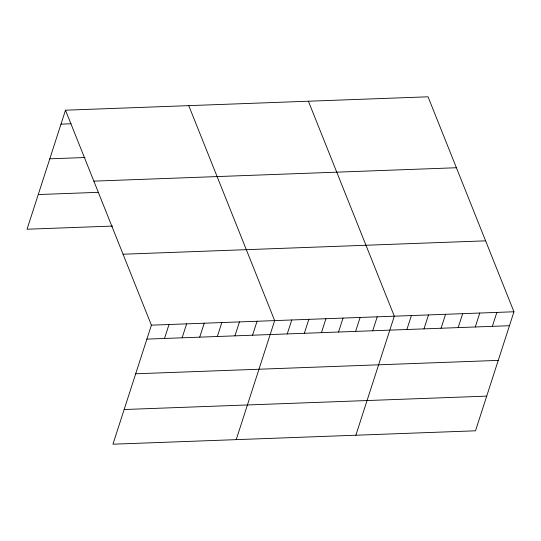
<?xml version="1.0" encoding="UTF-8"?>
<svg xmlns="http://www.w3.org/2000/svg" width="541" height="541" viewBox="0 0 541 541"><rect width="100%" height="100%" fill="white"/><g stroke="black" fill="none" stroke-linecap="round" stroke-linejoin="round"><path stroke-width="0.81" d="M65.495 110.195L151.399 325.161L112.947 444.195L475.505 430.805L513.95 311.772L428.053 96.805L65.495 110.195L27.05 229.228L112.582 226.07M164.505 338.456L169.008 324.512M182.114 337.807L186.618 323.863M199.724 337.158L204.227 323.214M217.333 336.509L221.837 322.564M234.943 335.853L239.447 321.909M252.552 335.204L257.056 321.259M236.221 439.644L274.666 320.61L188.762 105.644M287.251 333.925L291.755 319.981M304.346 333.29L308.85 319.346M321.435 332.661L325.939 318.717M338.531 332.032L343.035 318.088M355.62 331.396L360.123 317.452M372.708 330.767L377.212 316.823M355.863 435.221L394.308 316.187L308.411 101.221M406.893 329.503L411.397 315.559M423.988 328.874L428.492 314.93M441.077 328.238L445.581 314.294M458.173 327.609L462.677 313.665M475.262 326.98L479.766 313.036M492.357 326.345L496.861 312.4M60.991 124.139L71.054 123.767M49.792 158.817L85.011 157.519M93.843 181.134L456.394 167.744M38.249 194.55L98.624 192.319M123.05 254.223L485.602 240.833M151.399 325.161L513.95 311.772M146.895 339.106L509.446 325.716M135.69 373.79L498.247 360.394M124.153 409.517L486.704 396.127"/></g></svg>
